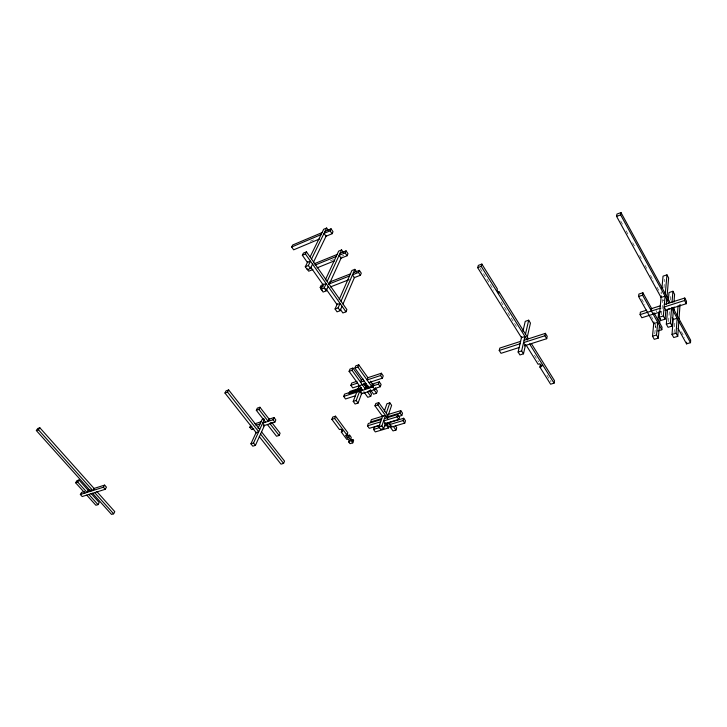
<?xml version="1.0" encoding="UTF-8"?>
<svg xmlns="http://www.w3.org/2000/svg" width="727" height="727" viewBox="0 0 727 727"><rect width="100%" height="100%" fill="white"/><g stroke="black" fill="none" stroke-linecap="round" stroke-linejoin="round"><path stroke-width="0.55" stroke-dasharray="3.63 2.73" d="M674.056 333.148L674.983 320.925M668.531 321.652L669.458 310.329M670.294 300.142L670.667 295.607M661.515 314.809L661.824 311.438L660.952 309.866M662.043 308.957L662.942 298.979M663.933 288.056L664.723 279.25M661.406 293.926L661.606 291.709M654.773 333.847L655.718 323.988M310.229 241.282L314.373 239.537M330.412 260.802L333.52 259.548M341.799 256.204L343.862 255.368M662.797 300.596L664.796 299.951M480.129 268.254L493.851 290.209M501.103 301.814L517.224 327.632M534.481 355.23L538.625 361.873M546.904 375.123L551.057 381.766M641.623 298.997L644.931 304.913M651.447 316.581L652.955 319.298M655.091 326.023L656.19 327.995M656.008 310.411L656.863 311.947M620.713 220.99L622.885 224.943M626.129 230.868L628.292 234.821M632.626 242.718L634.789 246.662M639.66 255.55L641.278 258.512M645.067 265.428L646.694 268.39M650.483 275.297L653.727 281.222M656.972 287.147L660.216 293.072M681.399 331.712L684.58 337.51"/><path stroke-width="1.09" d="M678.046 328.368L686.542 343.862L690.505 342.69L690.65 340.209L672.829 307.557M686.542 343.862L686.651 342.208M665.087 310.411L686.315 303.704L686.479 301.223L684.752 298.025L664.342 304.522M686.315 303.704L684.589 300.505L684.752 298.025M673.202 319.08L672.012 334.447L673.729 337.546L677.764 336.328L678.836 321.334M679.009 318.88L680.045 304.422M677.764 336.328L676.055 333.22L677.155 318.253L673.175 319.489L672.202 317.726M677.328 315.809L678.064 305.813M667.568 309.493L666.332 324.178L668.058 327.304L672.111 326.069L673.275 311.165M673.984 302.087L674.583 294.344L672.92 291.273L668.994 292.545L668.331 300.451M673.884 310.302L674.138 307.012M672.111 326.069L670.385 322.933L671.575 308.057M672.039 302.305L672.92 291.273M661.225 295.853L659.253 317.254L661.016 320.425L665.096 319.153L665.868 310.165L664.124 307.003L684.589 300.505M666.35 304.549L666.795 299.315M667.004 296.889L668.631 277.959L666.959 274.861L663.042 276.16L661.915 288.374M665.096 319.153L663.333 315.972L665.078 296.171L661.079 297.461L616.578 216.373L616.932 214.083L620.985 212.584L670.13 302.614M665.296 293.753L666.959 274.861M657.835 330.949L661.815 329.722L662.043 327.223L653.946 312.674M653.882 321.997L652.501 336.201L654.255 339.327L658.289 338.1L659.444 325.451M659.671 322.961L660.08 318.508M658.289 338.1L656.536 334.974L657.717 322.352L653.727 323.588M657.944 319.862L658.671 312.074M651.41 311.038L651.665 308.566L642.877 292.763L638.879 294.072L638.588 296.516L653.991 324.06M660.898 311.729L641.841 317.744L640.087 314.627L640.369 312.165L646.666 310.156M661.815 329.722L642.595 295.207L642.877 292.763M668.84 303.059L620.64 214.874L620.985 212.584M540.379 364.681L539.888 367.08L550.593 384.192L554.056 383.156L554.519 380.739L531.337 343.517M539.888 367.08L541.624 366.544L541.951 364.945M524.403 345.834L546.704 338.691L547.204 336.283L545.404 333.348L524.094 340.236M546.704 338.691L544.905 335.747L545.404 333.348M521.677 336.692L518.115 352.041L519.95 354.94L523.485 353.822L525.585 344.543M527.293 337.019L530.446 323.07L528.683 320.207L525.239 321.352L522.949 331.221M523.485 353.822L521.65 350.914L524.949 336.501L521.459 337.637L477.666 267.654L478.339 265.391L481.865 264.083L497.359 288.973L497.05 290.118L498.922 293.126L499.231 291.972L497.477 292.599M525.494 334.138L528.683 320.207M519.096 347.533L501.039 353.313L499.222 350.459L499.822 348.079L520.596 341.372M527.184 340.072L481.192 266.346L481.865 264.083M384.628 426.095L386.646 425.486L387.046 424.323L389.981 423.432L389.59 424.604L391.39 427.103L404.757 423.105L405.512 420.769L403.721 418.243L384.828 423.941M404.757 423.105L402.958 420.579L403.721 418.243M398.705 416.444L401.786 415.508L402.549 413.181L400.759 410.646L387.127 414.817M385.11 423.55L398.823 419.406L399.596 417.062L397.787 414.517L384.401 418.598M389.926 426.613L393.025 430.92L395.961 430.057L396.733 427.721L395.47 425.967M401.786 415.508L399.986 412.972L400.759 410.646M398.823 419.406L397.006 416.862L397.787 414.517M379.576 425.531L374.332 427.112L373.514 429.43L375.314 431.911L388.445 427.985L388.845 426.813L387.046 424.323M382.902 415.317L378.894 426.885L380.721 429.412L383.683 428.521L385.492 423.25M388.436 414.617L391.617 405.348L389.836 402.849L386.918 403.758L384.365 411.118M387.427 414.726L386.637 417.044L399.986 412.972M378.894 426.885L381.857 425.995L385.492 415.453L382.547 416.353L374.978 405.82L375.804 403.521L378.74 402.594L388.091 415.653M386.291 413.136L389.836 402.849M374.978 405.82L377.922 404.894L378.74 402.594M379.839 425.141L369.298 428.33L367.471 425.831L368.307 423.505L381.457 419.497M370.361 389.681L373.578 394.188L376.541 393.234L377.377 390.944L375.477 388.282M368.934 382.575L382.411 378.158L383.238 375.868L381.384 373.233L367.626 377.786M375.141 388.409L380.285 386.746L381.102 384.447L379.258 381.839L371.906 384.238M363.764 383.202L365.908 386.191L365.054 388.482L378.431 384.138L379.258 381.839M359.674 391.235L361.537 393.807L374.841 389.518L375.396 387.982M369.071 387.882L354.903 368.089L355.794 365.826L358.756 364.818L367.926 377.686L367.071 379.967L380.557 375.523L381.384 373.233M355.585 395.724L345.534 398.969L343.671 396.424L372.987 386.909L373.832 384.619L371.733 385.301M349.087 440.753L348.66 441.907L349.987 443.688L352.786 442.861L353.631 440.553L353.04 439.762L351.177 440.317M363.9 391.917L367.762 397.287L370.706 396.351L371.542 394.052L368.98 390.481M353.04 439.762L352.622 440.907L350.823 438.49L351.25 437.345L349.623 435.155L348.224 435.573L347.37 437.872L345.561 435.446L346.97 435.028L347.824 432.729L335.547 416.18L332.748 417.062L331.848 419.343L339.482 429.593L340.881 429.157L342.699 431.602L341.299 432.029L346.861 439.49L348.26 439.072L350.06 441.489L348.66 441.907M347.37 437.872L348.769 437.454L349.623 435.155M357.175 391.035L353.222 401.422L355.103 404.012L358.057 403.067L361.955 392.689M364.681 385.419L365.463 383.338M360.601 392.525L361.037 391.371M353.222 401.422L356.175 400.486L360.11 390.09M341.299 432.029L342.172 429.739M358.047 388.763L359.202 385.719M354.903 368.089L357.875 367.08L358.756 364.818M365.972 383.547L352.731 387.882L350.868 385.301L351.75 383.029L357.039 381.275M331.848 419.343L334.656 418.461L335.547 416.18M343.671 396.424L344.562 394.143L361.283 388.7M362.609 390.135L349.087 371.343L352.041 370.343L352.931 368.08L361.364 379.848L360.492 382.129L364.1 380.939M349.087 371.343L349.987 369.08L352.931 368.08M340.291 309.248L342.899 312.955L345.961 311.819L346.897 309.602L306.476 251.824L303.413 253.096L302.341 255.232L307.412 262.438L310.474 261.193L308.366 265.519L305.285 266.764L307.367 269.717L310.438 268.472L312.537 264.137M259.285 436.591L280.995 464.153L283.585 463.39L284.539 461.127L261.566 431.865M354.185 277.678L360.392 275.26L361.283 273.179L359.374 270.389L353.386 272.734M342.999 304.031L354.394 277.596L352.486 274.815L358.484 272.461L359.374 270.389M337.337 303.795L335.065 309.002L337.064 311.838L340.127 310.693L342.044 306.24M335.065 309.002L338.128 307.848L340.063 303.404L337.001 304.558L325.751 288.546M341.018 301.205L354.867 269.326L356.766 272.098M267.418 424.541L276.542 436.255L279.132 435.446L280.095 433.237L271.753 422.487M339.155 299.633L351.895 270.499L354.867 269.326M263.265 425.877L274.851 422.142L275.833 419.942L273.997 417.571L268.817 419.261M259.712 429.503L228.66 389.936L227.551 392.126L258.694 431.729L256.104 432.556L250.924 443.815L252.805 446.187L255.413 445.369L264.474 425.486L262.638 423.132L273.016 419.77L273.997 417.571M340.863 258.258L347.079 255.75L348.006 253.696L346.07 250.851L340.063 253.287M270.499 422.605L270.008 423.705L279.132 435.446M269.163 419.143L268.163 421.342L258.912 409.428L259.93 407.247L269.662 419.797M329.186 284.284L341.072 258.167L339.127 255.331L345.143 252.896L346.07 250.851M323.451 284.021L321.08 289.164L323.115 292.054L326.187 290.864L328.186 286.465M321.08 289.164L324.151 287.965L326.169 283.575L323.106 284.775L310.774 267.227M327.168 281.394L341.617 249.915L343.544 252.742M250.924 443.815L253.532 442.997L264.283 419.534M325.351 279.913L338.637 251.133L341.617 249.915M258.049 428.339L262.183 419.352L263.901 418.797M322.097 290.164L320.18 287.447L321.134 285.384L323.224 284.566M265.573 422.178L256.313 410.292L257.34 408.12L259.93 407.247M253.787 428.93L251.687 429.612L249.843 427.276L250.87 425.095M325.832 236.339L332.057 233.73L333.03 231.713L331.049 228.805L325.042 231.34M326.041 236.248L324.06 233.358L330.076 230.822L331.049 228.805M313.582 261.984L326.205 235.921M311.519 259.039L326.659 228.024L328.141 230.186M305.285 266.764L307.775 261.702M310.256 256.64L323.679 229.287L326.659 228.024M302.341 255.232L305.413 253.968L306.476 251.824M256.486 433.038L224.961 393.034L226.07 390.844L228.66 389.936M319.607 238.947L293.653 249.824L291.672 246.998L292.708 244.99L322.052 232.604M92.574 493.279L111.531 514.416L113.63 513.798L114.802 511.672L96.8 491.525M84.323 491.543L81.588 492.406L80.352 494.505L82.187 496.541L105.233 489.298L106.442 487.181L104.606 485.109L94.056 488.453L92.829 490.561L38.431 429.793L36.35 430.566L90.739 491.225L91.348 490.171M86.749 495.105L95.9 505.274L97.981 504.638L99.19 502.521L90.948 493.351M80.352 494.505L103.388 487.226L104.606 485.109M84.905 493.06L75.644 482.773L77.716 482.092L78.97 480.002L88.703 490.843M75.644 482.773L76.898 480.674L78.97 480.002M38.431 429.793L39.803 427.74L94.555 489.007M36.35 430.566L37.722 428.512L39.803 427.74M291.672 246.998L321.061 234.621M314.055 263.846L337.083 254.505M315.164 265.037L336.138 256.549M312.874 269.535L308.73 271.207L306.776 268.436M317.027 267.863L334.647 260.757M329.495 282.103L350.405 273.906M320.18 287.447L323.315 286.22M328.559 284.166L349.496 275.978M330.376 286.947L349.005 279.695M477.666 267.654L481.192 266.346M616.578 216.373L620.64 214.874M224.961 393.034L227.551 392.126M256.313 410.292L258.912 409.428M361.274 379.885L363.391 379.185M350.868 385.301L357.548 383.102M638.588 296.516L642.595 295.207M361.41 387.664L349.86 391.426L348.978 393.707L362.11 389.436M365.608 386.291L367.708 385.61M364.418 387.682L368.598 386.319M254.95 423.768L261.066 421.778M249.843 427.276L251.887 426.613M255.977 425.295L260.066 423.968M499.222 350.459L520.032 343.762M544.905 335.747L523.549 342.626L525.367 345.525M650.865 308.821L660.307 305.813M518.115 352.041L521.65 350.914M640.087 314.627L660.08 308.284M90.093 489.707L88.221 490.307L86.986 492.406L77.716 482.092M667.586 309.311L669.576 308.684M659.253 317.254L663.333 315.972M666.332 324.178L670.385 322.933M382.929 416.108L371.397 419.643L370.579 421.951L381.675 418.561M652.501 336.201L656.536 334.974M367.471 425.831L380.648 421.833M397.006 416.862L383.602 420.933L385.419 423.459M672.012 334.447L676.055 333.22M373.514 429.43L379.576 427.612M389.59 424.604L402.958 420.579M388.845 426.813L391.78 425.931M88.83 494.451L97.981 504.638M94.674 492.615L113.63 513.798M103.388 487.226L105.233 489.298M253.532 442.997L255.413 445.369M260.557 434.092L283.585 463.39M273.016 419.77L274.851 422.142M347.024 433.964L348.224 435.573M334.656 418.461L346.97 435.028M348.769 437.454L352.786 442.861M356.175 400.486L358.057 403.067M381.857 425.995L383.683 428.521M386.646 425.486L388.445 427.985M377.922 404.894L387.836 418.725M393.389 426.458L395.961 430.057M352.041 370.343L365.554 389.172M367.489 391.862L370.706 396.351M370.416 381.175L372.315 383.838M372.987 386.909L374.841 389.518M357.875 367.08L372.042 386.918M373.969 389.627L376.541 393.234M378.431 384.138L380.285 386.746M380.557 375.523L382.411 378.158M308.366 265.519L310.438 268.472M324.151 287.965L326.187 290.864M338.128 307.848L340.127 310.693M305.413 253.968L345.961 311.819M330.076 230.822L332.057 233.73M345.143 252.896L347.079 255.75M358.484 272.461L360.392 275.26M526.23 345.261L538.125 364.272L539.87 363.736L541.624 366.544M499.231 291.972L528.365 338.746M529.574 343.907L554.056 383.156M671.548 308.012L690.505 342.69"/></g></svg>
